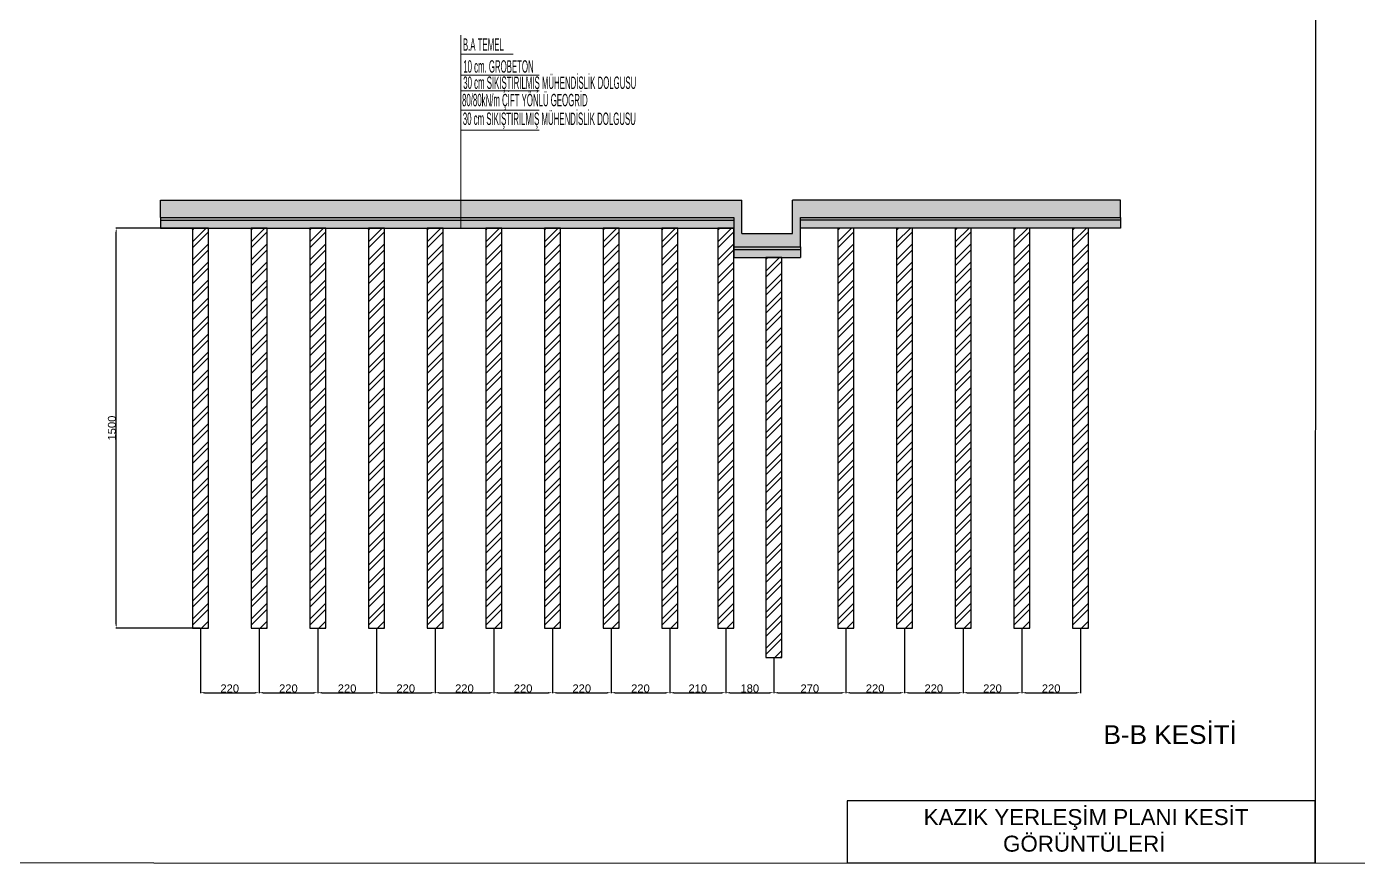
# Model space of a CAD drawing. Header units: millimetres. Extents: x -2888 to 18917, y -816 to 5133.
# Drawn here: x 7472 to 12466, y -816 to 2322 of the extents above; entities that cross this region are included whole.
import ezdxf

# ---------------------------------------------------------------- set-up
doc = ezdxf.new("R2010")
doc.units = ezdxf.units.MM
doc.layers.add('CPD_antet2', color=190, linetype='Continuous')
doc.layers.add('KA TARAMA', color=7, linetype='Continuous')
doc.layers.add('PENC3', color=2, linetype='Continuous', lineweight=0)
doc.styles.get("Standard").update_dxf_attribs({"font": 'arial.ttf'})
doc.styles.add('t-yazi', font='arial.ttf', dxfattribs={"height": 0.4})
doc.dimstyles.new('ISO-25', dxfattribs={"dimtxt": 30, "dimasz": 15, "dimexe": 1.25, "dimexo": 0.625, "dimtad": 1, "dimtxsty": 'Standard', "dimcen": 2.5, "dimclrd": 8, "dimclre": 8, "dimclrt": 8, "dimadec": 0, "dimazin": 0, "dimtfac": 1, "dimtmove": 0, "dimatfit": 3, "dimfxl": 1, "dimarcsym": 0})

# ---------------------------------------------------------------- blocks, each defined once
blk = doc.blocks.new('*D27')
at = {"color": 8, "lineweight": -2}
for p, q in [((8123.8, 66.1), (8123.8, -177.3)), ((8343.8, 66.1), (8343.8, -177.3)), ((8138.8, -176), (8328.8, -176))]:
    blk.add_line(p, q, dxfattribs=at)
at = {"color": 8}
for points in [[(8138.8, -173.5), (8138.8, -178.5), (8123.8, -176)], [(8328.8, -173.5), (8328.8, -178.5), (8343.8, -176)]]:
    blk.add_solid(points, dxfattribs=at)
at = {"layer": 'Defpoints', "color": 0}
for p in [(8123.8, 66.7), (8343.8, 66.7), (8343.8, -176)]:
    blk.add_point(p, dxfattribs=at)
at = {"color": 8, "insert": (8233.8, -160.1), "char_height": 30, "attachment_point": 5}
blk.add_mtext('220', dxfattribs=at)
blk = doc.blocks.new('*D28')
at = {"color": 8, "lineweight": -2}
for p, q in [((8343.8, 66.1), (8343.8, -177.3)), ((8563.8, 66.1), (8563.8, -177.3)), ((8358.8, -176), (8548.8, -176))]:
    blk.add_line(p, q, dxfattribs=at)
at = {"color": 8}
for points in [[(8358.8, -173.5), (8358.8, -178.5), (8343.8, -176)], [(8548.8, -173.5), (8548.8, -178.5), (8563.8, -176)]]:
    blk.add_solid(points, dxfattribs=at)
at = {"layer": 'Defpoints', "color": 0}
for p in [(8343.8, 66.7), (8563.8, 66.7), (8563.8, -176)]:
    blk.add_point(p, dxfattribs=at)
at = {"color": 8, "insert": (8453.8, -160.1), "char_height": 30, "attachment_point": 5}
blk.add_mtext('220', dxfattribs=at)
blk = doc.blocks.new('*D29')
at = {"color": 8, "lineweight": -2}
for p, q in [((8563.8, 66.1), (8563.8, -177.3)), ((8783.8, 66.1), (8783.8, -177.3)), ((8578.8, -176), (8768.8, -176))]:
    blk.add_line(p, q, dxfattribs=at)
at = {"color": 8}
for points in [[(8578.8, -173.5), (8578.8, -178.5), (8563.8, -176)], [(8768.8, -173.5), (8768.8, -178.5), (8783.8, -176)]]:
    blk.add_solid(points, dxfattribs=at)
at = {"layer": 'Defpoints', "color": 0}
for p in [(8563.8, 66.7), (8783.8, 66.7), (8783.8, -176)]:
    blk.add_point(p, dxfattribs=at)
at = {"color": 8, "insert": (8673.8, -160.1), "char_height": 30, "attachment_point": 5}
blk.add_mtext('220', dxfattribs=at)
blk = doc.blocks.new('*D31')
at = {"color": 8, "lineweight": -2}
for p, q in [((8783.8, 66.1), (8783.8, -177.3)), ((9003.8, 66.1), (9003.8, -177.3)), ((8798.8, -176), (8988.8, -176))]:
    blk.add_line(p, q, dxfattribs=at)
at = {"color": 8}
for points in [[(8798.8, -173.5), (8798.8, -178.5), (8783.8, -176)], [(8988.8, -173.5), (8988.8, -178.5), (9003.8, -176)]]:
    blk.add_solid(points, dxfattribs=at)
at = {"layer": 'Defpoints', "color": 0}
for p in [(8783.8, 66.7), (9003.8, 66.7), (9003.8, -176)]:
    blk.add_point(p, dxfattribs=at)
at = {"color": 8, "insert": (8893.8, -160.1), "char_height": 30, "attachment_point": 5}
blk.add_mtext('220', dxfattribs=at)
blk = doc.blocks.new('*D32')
at = {"color": 8, "lineweight": -2}
for p, q in [((9003.8, 66.1), (9003.8, -177.3)), ((9223.8, 66.1), (9223.8, -177.3)), ((9018.8, -176), (9208.8, -176))]:
    blk.add_line(p, q, dxfattribs=at)
at = {"color": 8}
for points in [[(9018.8, -173.5), (9018.8, -178.5), (9003.8, -176)], [(9208.8, -173.5), (9208.8, -178.5), (9223.8, -176)]]:
    blk.add_solid(points, dxfattribs=at)
at = {"layer": 'Defpoints', "color": 0}
for p in [(9003.8, 66.7), (9223.8, 66.7), (9223.8, -176)]:
    blk.add_point(p, dxfattribs=at)
at = {"color": 8, "insert": (9113.8, -160.1), "char_height": 30, "attachment_point": 5}
blk.add_mtext('220', dxfattribs=at)
blk = doc.blocks.new('*D33')
at = {"color": 8, "lineweight": -2}
for p, q in [((9223.8, 66.1), (9223.8, -177.3)), ((9443.8, 66.1), (9443.8, -177.3)), ((9238.8, -176), (9428.8, -176))]:
    blk.add_line(p, q, dxfattribs=at)
at = {"color": 8}
for points in [[(9238.8, -173.5), (9238.8, -178.5), (9223.8, -176)], [(9428.8, -173.5), (9428.8, -178.5), (9443.8, -176)]]:
    blk.add_solid(points, dxfattribs=at)
at = {"layer": 'Defpoints', "color": 0}
for p in [(9223.8, 66.7), (9443.8, 66.7), (9443.8, -176)]:
    blk.add_point(p, dxfattribs=at)
at = {"color": 8, "insert": (9333.8, -160.1), "char_height": 30, "attachment_point": 5}
blk.add_mtext('220', dxfattribs=at)
blk = doc.blocks.new('*D34')
at = {"color": 8, "lineweight": -2}
for p, q in [((9443.8, 66.1), (9443.8, -177.3)), ((9663.8, 66.1), (9663.8, -177.3)), ((9458.8, -176), (9648.8, -176))]:
    blk.add_line(p, q, dxfattribs=at)
at = {"color": 8}
for points in [[(9458.8, -173.5), (9458.8, -178.5), (9443.8, -176)], [(9648.8, -173.5), (9648.8, -178.5), (9663.8, -176)]]:
    blk.add_solid(points, dxfattribs=at)
at = {"layer": 'Defpoints', "color": 0}
for p in [(9443.8, 66.7), (9663.8, 66.7), (9663.8, -176)]:
    blk.add_point(p, dxfattribs=at)
at = {"color": 8, "insert": (9553.8, -160.1), "char_height": 30, "attachment_point": 5}
blk.add_mtext('220', dxfattribs=at)
blk = doc.blocks.new('*D35')
at = {"color": 8, "lineweight": -2}
for p, q in [((9663.8, 66.1), (9663.8, -177.3)), ((9883.8, 66.1), (9883.8, -177.3)), ((9678.8, -176), (9868.8, -176))]:
    blk.add_line(p, q, dxfattribs=at)
at = {"color": 8}
for points in [[(9678.8, -173.5), (9678.8, -178.5), (9663.8, -176)], [(9868.8, -173.5), (9868.8, -178.5), (9883.8, -176)]]:
    blk.add_solid(points, dxfattribs=at)
at = {"layer": 'Defpoints', "color": 0}
for p in [(9663.8, 66.7), (9883.8, 66.7), (9883.8, -176)]:
    blk.add_point(p, dxfattribs=at)
at = {"color": 8, "insert": (9773.8, -160.1), "char_height": 30, "attachment_point": 5}
blk.add_mtext('220', dxfattribs=at)
blk = doc.blocks.new('*D30')
at = {"color": 8, "lineweight": -2}
for p, q in [((9883.8, 66.1), (9883.8, -177.3)), ((10093.8, 66.1), (10093.8, -177.3)), ((9898.8, -176), (10078.8, -176))]:
    blk.add_line(p, q, dxfattribs=at)
at = {"color": 8}
for points in [[(9898.8, -173.5), (9898.8, -178.5), (9883.8, -176)], [(10078.8, -173.5), (10078.8, -178.5), (10093.8, -176)]]:
    blk.add_solid(points, dxfattribs=at)
at = {"layer": 'Defpoints', "color": 0}
for p in [(9883.8, 66.7), (10093.8, 66.7), (10093.8, -176)]:
    blk.add_point(p, dxfattribs=at)
at = {"color": 8, "insert": (9988.8, -160.1), "char_height": 30, "attachment_point": 5}
blk.add_mtext('210', dxfattribs=at)
blk = doc.blocks.new('*D21')
at = {"color": 8, "lineweight": -2}
for p, q in [((10093.8, 66.1), (10093.8, -177.3)), ((10273.8, -43.9), (10273.8, -177.3)), ((10108.8, -176), (10258.8, -176))]:
    blk.add_line(p, q, dxfattribs=at)
at = {"color": 8}
for points in [[(10108.8, -173.5), (10108.8, -178.5), (10093.8, -176)], [(10258.8, -173.5), (10258.8, -178.5), (10273.8, -176)]]:
    blk.add_solid(points, dxfattribs=at)
at = {"layer": 'Defpoints', "color": 0}
for p in [(10093.8, 66.7), (10273.8, -43.3), (10273.8, -176)]:
    blk.add_point(p, dxfattribs=at)
at = {"color": 8, "insert": (10183.8, -160.1), "char_height": 30, "attachment_point": 5}
blk.add_mtext('180', dxfattribs=at)
blk = doc.blocks.new('*D22')
at = {"color": 8, "lineweight": -2}
for p, q in [((10543.8, 66.1), (10543.8, -177.3)), ((10273.8, -43.9), (10273.8, -177.3)), ((10288.8, -176), (10528.8, -176))]:
    blk.add_line(p, q, dxfattribs=at)
at = {"color": 8}
for points in [[(10288.8, -173.5), (10288.8, -178.5), (10273.8, -176)], [(10528.8, -173.5), (10528.8, -178.5), (10543.8, -176)]]:
    blk.add_solid(points, dxfattribs=at)
at = {"layer": 'Defpoints', "color": 0}
for p in [(10543.8, 66.7), (10273.8, -43.3), (10543.8, -176)]:
    blk.add_point(p, dxfattribs=at)
at = {"color": 8, "insert": (10408.8, -160.1), "char_height": 30, "attachment_point": 5}
blk.add_mtext('270', dxfattribs=at)
blk = doc.blocks.new('*D23')
at = {"color": 8, "lineweight": -2}
for p, q in [((10543.8, 66.1), (10543.8, -177.3)), ((10763.8, 66.1), (10763.8, -177.3)), ((10558.8, -176), (10748.8, -176))]:
    blk.add_line(p, q, dxfattribs=at)
at = {"color": 8}
for points in [[(10558.8, -173.5), (10558.8, -178.5), (10543.8, -176)], [(10748.8, -173.5), (10748.8, -178.5), (10763.8, -176)]]:
    blk.add_solid(points, dxfattribs=at)
at = {"layer": 'Defpoints', "color": 0}
for p in [(10543.8, 66.7), (10763.8, 66.7), (10763.8, -176)]:
    blk.add_point(p, dxfattribs=at)
at = {"color": 8, "insert": (10653.8, -160.1), "char_height": 30, "attachment_point": 5}
blk.add_mtext('220', dxfattribs=at)
blk = doc.blocks.new('*D24')
at = {"color": 8, "lineweight": -2}
for p, q in [((10763.8, 66.1), (10763.8, -177.3)), ((10983.8, 66.1), (10983.8, -177.3)), ((10778.8, -176), (10968.8, -176))]:
    blk.add_line(p, q, dxfattribs=at)
at = {"color": 8}
for points in [[(10778.8, -173.5), (10778.8, -178.5), (10763.8, -176)], [(10968.8, -173.5), (10968.8, -178.5), (10983.8, -176)]]:
    blk.add_solid(points, dxfattribs=at)
at = {"layer": 'Defpoints', "color": 0}
for p in [(10763.8, 66.7), (10983.8, 66.7), (10983.8, -176)]:
    blk.add_point(p, dxfattribs=at)
at = {"color": 8, "insert": (10873.8, -160.1), "char_height": 30, "attachment_point": 5}
blk.add_mtext('220', dxfattribs=at)
blk = doc.blocks.new('*D25')
at = {"color": 8, "lineweight": -2}
for p, q in [((10983.8, 66.1), (10983.8, -177.3)), ((11203.8, 66.1), (11203.8, -177.3)), ((10998.8, -176), (11188.8, -176))]:
    blk.add_line(p, q, dxfattribs=at)
at = {"color": 8}
for points in [[(10998.8, -173.5), (10998.8, -178.5), (10983.8, -176)], [(11188.8, -173.5), (11188.8, -178.5), (11203.8, -176)]]:
    blk.add_solid(points, dxfattribs=at)
at = {"layer": 'Defpoints', "color": 0}
for p in [(10983.8, 66.7), (11203.8, 66.7), (11203.8, -176)]:
    blk.add_point(p, dxfattribs=at)
at = {"color": 8, "insert": (11093.8, -160.1), "char_height": 30, "attachment_point": 5}
blk.add_mtext('220', dxfattribs=at)
blk = doc.blocks.new('*D26')
at = {"color": 8, "lineweight": -2}
for p, q in [((11203.8, 66.1), (11203.8, -177.3)), ((11423.8, 66.1), (11423.8, -177.3)), ((11218.8, -176), (11408.8, -176))]:
    blk.add_line(p, q, dxfattribs=at)
at = {"color": 8}
for points in [[(11218.8, -173.5), (11218.8, -178.5), (11203.8, -176)], [(11408.8, -173.5), (11408.8, -178.5), (11423.8, -176)]]:
    blk.add_solid(points, dxfattribs=at)
at = {"layer": 'Defpoints', "color": 0}
for p in [(11203.8, 66.7), (11423.8, 66.7), (11423.8, -176)]:
    blk.add_point(p, dxfattribs=at)
at = {"color": 8, "insert": (11313.8, -160.1), "char_height": 30, "attachment_point": 5}
blk.add_mtext('220', dxfattribs=at)
blk = doc.blocks.new('*D37')
at = {"color": 8, "lineweight": -2}
for p, q in [((8123.2, 1566.7), (7806.8, 1566.7)), ((7808.1, 81.7), (7808.1, 1551.7)), ((8123.2, 66.7), (7806.8, 66.7))]:
    blk.add_line(p, q, dxfattribs=at)
at = {"color": 8}
for points in [[(7805.6, 1551.7), (7810.6, 1551.7), (7808.1, 1566.7)], [(7805.6, 81.7), (7810.6, 81.7), (7808.1, 66.7)]]:
    blk.add_solid(points, dxfattribs=at)
at = {"layer": 'Defpoints', "color": 0}
for p in [(7808.1, 1566.7), (8123.8, 1566.7), (8123.8, 66.7)]:
    blk.add_point(p, dxfattribs=at)
at = {"color": 8, "insert": (7792.1, 816.7), "char_height": 30, "attachment_point": 5, "rotation": 90}
blk.add_mtext('1500', dxfattribs=at)

msp = doc.modelspace()

# ---------------------------------------------------------------- hatches: boundary and pattern name
h = msp.add_hatch()
h.set_pattern_fill('ANSI36', color=2, scale=5)
h.set_pattern_definition([(45, (-21126.462, -17331.474), (8.41899, 30.8696304), [39.6875, -7.9375, 0, -7.9375])])
h.paths.add_polyline_path([(10153.7763, 1671.7051), (9100.4014, 1671.7051), (9100.4014, 1606.7051), (10123.7763, 1606.7051), (10123.7763, 1496.7051), (10373.7763, 1496.7051), (10373.7763, 1546.7051), (10373.7763, 1606.7051), (11573.7763, 1606.7051), (11573.7763, 1671.7051), (10343.7763, 1671.7051), (10343.7763, 1546.7051), (10153.7763, 1546.7051)])
h.paths.add_polyline_path([(9100.4014, 1671.7051), (7973.7763, 1671.7051), (7973.7763, 1606.7051), (9100.4014, 1606.7051)])
at = {"layer": 'KA TARAMA'}
h = msp.add_hatch(dxfattribs=at)
h.set_pattern_fill('AR-SAND', color=9, scale=0.05)
h.set_pattern_definition([(37.5, (-1518.8685, 381.7019), (-0.08000156, 2.4470662), [0, -1.9304, 0, -2.159, 0, -2.06375]), (7.5, (-1518.8685, 381.702), (2.2476164, 3.5841255), [0, -1.0414, 0, -1.7399, 0, -0.66675]), (327.5, (-1520.4306, 381.7019), (3.95496185, 0.00718592), [0, -0.635, 0, -2.286, 0, -2.9845]), (317.5, (-1520.4306, 381.702), (3.8177823, 1.1146466), [0, -0.3175, 0, -1.4986, 0, -1.7145])])
h.paths.add_polyline_path([(10123.7763, 1606.7051), (7973.7763, 1606.7051), (7973.7763, 1596.7051), (10123.7763, 1596.7051)])
h.paths.add_polyline_path([(10373.7763, 1496.7051), (10123.7763, 1496.7051), (10123.7763, 1486.7051), (10373.7763, 1486.7051)])
h.paths.add_polyline_path([(11573.7763, 1606.7051), (10373.7763, 1606.7051), (10373.7763, 1596.7051), (11573.7763, 1596.7051)])
h = msp.add_hatch(dxfattribs=at)
h.set_pattern_fill('AR-CONC', color=30, scale=0.1)
h.set_pattern_definition([(50, (-1518.869, 381.702), (18.218467, -1.593909), [1.905, -20.955]), (355, (-1518.869, 381.702), (-3.524342, 19.105685), [1.524, -16.764058]), (100.45144, (-1517.35, 381.569), (14.694125, 17.511775), [1.619, -17.809024]), (46.1842, (-1518.869, 386.782), (27.107904, -4.204233), [2.8575, -31.4325]), (96.63556, (-1516.61, 386.432), (23.740413, 24.74261), [2.4285, -26.71356]), (351.18415, (-1518.869, 386.782), (23.740413, 24.74261), [2.285997, -25.145973]), (21, (-1516.329, 385.512), (15.161439, -10.22652), [1.905, -20.955]), (326, (-1516.329, 385.512), (6.180203, 18.418797), [1.524, -16.764]), (71.45144, (-1515.065, 384.66), (21.341642, 8.192277), [1.619, -17.808994]), (37.5, (-1518.8685, 381.702), (0.3088603, 8.455504), [0, -16.5608, 0, -17.018, 0, -16.8275]), (7.5, (-1518.8685, 381.702), (6.681966, 10.0180575), [0, -9.7028, 0, -16.1798, 0, -6.4135]), (327.5, (-1524.533, 381.702), (13.5590595, -0.5728744), [0, -6.35, 0, -19.812, 0, -26.289]), (317.5, (-1527.073, 381.702), (14.812918, 2.542649), [0, -8.255, 0, -13.1572, 0, -18.669])])
h.paths.add_polyline_path([(10123.7763, 1566.7051), (10123.7763, 1596.7051), (7973.7763, 1596.7051), (7973.7763, 1566.7051), (8123.7763, 1566.7051), (8153.7763, 1566.7051)])
h.paths.add_polyline_path([(10373.7763, 1456.7051), (10373.7763, 1486.7051), (10123.7763, 1486.7051), (10123.7763, 1456.7051)])
h.paths.add_polyline_path([(11573.7763, 1566.7051), (11573.7763, 1596.7051), (10373.7763, 1596.7051), (10373.7763, 1566.7051)])
h = msp.add_hatch(dxfattribs=at)
h.set_pattern_fill('ANSI32', color=1, scale=5)
h.set_pattern_definition([(45, (-1994.397, -2377.107), (-33.67596, 33.67596), []), (45, (-1971.946, -2377.107), (-33.67596, 33.67596), [])])
h.paths.add_polyline_path([(8153.7763, 1566.7051), (8093.7763, 1566.7051), (8093.7763, 66.7051), (8153.7763, 66.7051)])
h = msp.add_hatch(dxfattribs=at)
h.set_pattern_fill('ANSI32', color=1, scale=5)
h.set_pattern_definition([(45, (-1774.397, -2377.107), (-33.67596, 33.67596), []), (45, (-1751.946, -2377.107), (-33.67596, 33.67596), [])])
h.paths.add_polyline_path([(8373.7763, 1566.7051), (8313.7763, 1566.7051), (8313.7763, 66.7051), (8373.7763, 66.7051)])
h = msp.add_hatch(dxfattribs=at)
h.set_pattern_fill('ANSI32', color=1, scale=5)
h.set_pattern_definition([(45, (-1554.397, -2377.107), (-33.67596, 33.67596), []), (45, (-1531.946, -2377.107), (-33.67596, 33.67596), [])])
h.paths.add_polyline_path([(8593.7763, 1566.7051), (8533.7763, 1566.7051), (8533.7763, 66.7051), (8593.7763, 66.7051)])
h = msp.add_hatch(dxfattribs=at)
h.set_pattern_fill('ANSI32', color=1, scale=5)
h.set_pattern_definition([(45, (-1334.397, -2377.107), (-33.67596, 33.67596), []), (45, (-1311.946, -2377.107), (-33.67596, 33.67596), [])])
h.paths.add_polyline_path([(8813.7763, 1566.7051), (8753.7763, 1566.7051), (8753.7763, 66.7051), (8813.7763, 66.7051)])
h = msp.add_hatch(dxfattribs=at)
h.set_pattern_fill('ANSI32', color=1, scale=5)
h.set_pattern_definition([(45, (-1114.397, -2377.107), (-33.67596, 33.67596), []), (45, (-1091.946, -2377.107), (-33.67596, 33.67596), [])])
h.paths.add_polyline_path([(9033.7763, 1566.7051), (8973.7763, 1566.7051), (8973.7763, 66.7051), (9033.7763, 66.7051)])
h = msp.add_hatch(dxfattribs=at)
h.set_pattern_fill('ANSI32', color=1, scale=5)
h.set_pattern_definition([(45, (-894.397, -2377.107), (-33.67596, 33.67596), []), (45, (-871.946, -2377.107), (-33.67596, 33.67596), [])])
h.paths.add_polyline_path([(9253.7763, 1566.7051), (9193.7763, 1566.7051), (9193.7763, 66.7051), (9253.7763, 66.7051)])
h = msp.add_hatch(dxfattribs=at)
h.set_pattern_fill('ANSI32', color=1, scale=5)
h.set_pattern_definition([(45, (-674.397, -2377.107), (-33.67596, 33.67596), []), (45, (-651.946, -2377.107), (-33.67596, 33.67596), [])])
h.paths.add_polyline_path([(9473.7763, 1566.7051), (9413.7763, 1566.7051), (9413.7763, 66.7051), (9473.7763, 66.7051)])
h = msp.add_hatch(dxfattribs=at)
h.set_pattern_fill('ANSI32', color=1, scale=5)
h.set_pattern_definition([(45, (-454.397, -2377.107), (-33.67596, 33.67596), []), (45, (-431.946, -2377.107), (-33.67596, 33.67596), [])])
h.paths.add_polyline_path([(9693.7763, 1566.7051), (9633.7763, 1566.7051), (9633.7763, 66.7051), (9693.7763, 66.7051)])
h = msp.add_hatch(dxfattribs=at)
h.set_pattern_fill('ANSI32', color=1, scale=5)
h.set_pattern_definition([(45, (-234.397, -2377.107), (-33.67596, 33.67596), []), (45, (-211.946, -2377.107), (-33.67596, 33.67596), [])])
h.paths.add_polyline_path([(9913.7763, 1566.7051), (9853.7763, 1566.7051), (9853.7763, 66.7051), (9913.7763, 66.7051)])
h = msp.add_hatch(dxfattribs=at)
h.set_pattern_fill('ANSI32', color=1, scale=5)
h.set_pattern_definition([(45, (-24.397, -2377.107), (-33.67596, 33.67596), []), (45, (-1.946, -2377.107), (-33.67596, 33.67596), [])])
h.paths.add_polyline_path([(10123.7763, 1566.7051), (10063.7763, 1566.7051), (10063.7763, 66.7051), (10123.7763, 66.7051)])
h = msp.add_hatch(dxfattribs=at)
h.set_pattern_fill('ANSI32', color=1, scale=5)
h.set_pattern_definition([(45, (425.603, -2377.107), (-33.67596, 33.67596), []), (45, (448.054, -2377.107), (-33.67596, 33.67596), [])])
h.paths.add_polyline_path([(10573.7763, 1566.7051), (10513.7763, 1566.7051), (10513.7763, 66.7051), (10573.7763, 66.7051)])
h = msp.add_hatch(dxfattribs=at)
h.set_pattern_fill('ANSI32', color=1, scale=5)
h.set_pattern_definition([(45, (645.603, -2377.107), (-33.67596, 33.67596), []), (45, (668.054, -2377.107), (-33.67596, 33.67596), [])])
h.paths.add_polyline_path([(10793.7763, 1566.7051), (10733.7763, 1566.7051), (10733.7763, 66.7051), (10793.7763, 66.7051)])
h = msp.add_hatch(dxfattribs=at)
h.set_pattern_fill('ANSI32', color=1, scale=5)
h.set_pattern_definition([(45, (865.603, -2377.107), (-33.67596, 33.67596), []), (45, (888.054, -2377.107), (-33.67596, 33.67596), [])])
h.paths.add_polyline_path([(11013.7763, 1566.7051), (10953.7763, 1566.7051), (10953.7763, 66.7051), (11013.7763, 66.7051)])
h = msp.add_hatch(dxfattribs=at)
h.set_pattern_fill('ANSI32', color=1, scale=5)
h.set_pattern_definition([(45, (1085.603, -2377.107), (-33.67596, 33.67596), []), (45, (1108.054, -2377.107), (-33.67596, 33.67596), [])])
h.paths.add_polyline_path([(11233.7763, 1566.7051), (11173.7763, 1566.7051), (11173.7763, 66.7051), (11233.7763, 66.7051)])
h = msp.add_hatch(dxfattribs=at)
h.set_pattern_fill('ANSI32', color=1, scale=5)
h.set_pattern_definition([(45, (1305.603, -2377.107), (-33.67596, 33.67596), []), (45, (1328.054, -2377.107), (-33.67596, 33.67596), [])])
h.paths.add_polyline_path([(11453.7763, 1566.7051), (11393.7763, 1566.7051), (11393.7763, 66.7051), (11453.7763, 66.7051)])
h = msp.add_hatch(dxfattribs=at)
h.set_pattern_fill('ANSI32', color=1, scale=5)
h.set_pattern_definition([(45, (155.603, -2487.107), (-33.67596, 33.67596), []), (45, (178.054, -2487.107), (-33.67596, 33.67596), [])])
h.paths.add_polyline_path([(10303.7763, 1456.7051), (10243.7763, 1456.7051), (10243.7763, -43.2949), (10303.7763, -43.2949)])

# ---------------------------------------------------------------- linework, layer by layer
at = {"color": 2}
for p, q in [((7973.7763, 1606.7051), (7973.7763, 1671.7051)), ((7973.7763, 1671.7051), (10153.7763, 1671.7051)), ((10153.7763, 1546.7051), (10153.7763, 1671.7051)), ((10343.7763, 1546.7051), (10343.7763, 1671.7051)), ((11573.7763, 1671.7051), (10343.7763, 1671.7051)), ((11573.7763, 1606.7051), (11573.7763, 1671.7051)), ((7973.7763, 1606.7051), (10123.7763, 1606.7051)), ((10123.7763, 1606.7051), (10123.7763, 1496.7051)), ((10373.7763, 1496.7051), (10373.7763, 1606.7051)), ((10373.7763, 1606.7051), (11573.7763, 1606.7051)), ((10153.7763, 1546.7051), (10343.7763, 1546.7051)), ((10373.7763, 1496.7051), (10373.7763, 1546.7051)), ((10123.7763, 1496.7051), (10373.7763, 1496.7051))]:
    msp.add_line(p, q, dxfattribs=at)
for p, q in [((7973.7763, 1606.7051), (7973.7763, 1596.7051)), ((10123.7763, 1496.7051), (10123.7763, 1546.7051)), ((10123.7763, 1496.7051), (10123.7763, 1486.7051)), ((10123.7763, 1486.7051), (10123.7763, 1456.7051))]:
    msp.add_line(p, q)
at = {"color": 8}
for p, q in [((11573.7763, 1606.7051), (11573.7763, 1596.7051)), ((7973.7763, 1596.7051), (10123.7763, 1596.7051)), ((7973.7763, 1596.7051), (7973.7763, 1566.7051)), ((7973.7763, 1566.7051), (10123.7763, 1566.7051)), ((7973.7763, 1566.7051), (8123.7763, 1566.7051)), ((11573.7763, 1596.7051), (10373.7763, 1596.7051)), ((11573.7763, 1566.7051), (10373.7763, 1566.7051)), ((11573.7763, 1596.7051), (11573.7763, 1566.7051)), ((10123.7763, 1486.7051), (10373.7763, 1486.7051)), ((10123.7763, 1456.7051), (10373.7763, 1456.7051)), ((10373.7763, 1496.7051), (10373.7763, 1486.7051)), ((10373.7763, 1486.7051), (10373.7763, 1456.7051))]:
    msp.add_line(p, q, dxfattribs=at)
at = {"color": 10}
for p, q in [((8093.7763, 1566.7051), (8093.7763, 66.7051)), ((8153.7763, 1566.7051), (8093.7763, 1566.7051)), ((8153.7763, 66.7051), (8153.7763, 1566.7051)), ((8313.7763, 1566.7051), (8313.7763, 66.7051)), ((8373.7763, 1566.7051), (8313.7763, 1566.7051)), ((8373.7763, 66.7051), (8373.7763, 1566.7051)), ((8533.7763, 1566.7051), (8533.7763, 66.7051)), ((8593.7763, 1566.7051), (8533.7763, 1566.7051)), ((8593.7763, 66.7051), (8593.7763, 1566.7051)), ((8753.7763, 1566.7051), (8753.7763, 66.7051)), ((8813.7763, 1566.7051), (8753.7763, 1566.7051)), ((8813.7763, 66.7051), (8813.7763, 1566.7051)), ((8973.7763, 1566.7051), (8973.7763, 66.7051)), ((9033.7763, 1566.7051), (8973.7763, 1566.7051)), ((9033.7763, 66.7051), (9033.7763, 1566.7051)), ((9193.7763, 1566.7051), (9193.7763, 66.7051)), ((9253.7763, 1566.7051), (9193.7763, 1566.7051)), ((9253.7763, 66.7051), (9253.7763, 1566.7051)), ((9413.7763, 1566.7051), (9413.7763, 66.7051)), ((9473.7763, 1566.7051), (9413.7763, 1566.7051)), ((9473.7763, 66.7051), (9473.7763, 1566.7051)), ((9633.7763, 1566.7051), (9633.7763, 66.7051)), ((9693.7763, 1566.7051), (9633.7763, 1566.7051)), ((9693.7763, 66.7051), (9693.7763, 1566.7051)), ((9853.7763, 1566.7051), (9853.7763, 66.7051)), ((9913.7763, 1566.7051), (9853.7763, 1566.7051)), ((9913.7763, 66.7051), (9913.7763, 1566.7051)), ((10063.7763, 1566.7051), (10063.7763, 66.7051)), ((10123.7763, 1566.7051), (10063.7763, 1566.7051)), ((10123.7763, 66.7051), (10123.7763, 1566.7051)), ((10513.7763, 1566.7051), (10513.7763, 66.7051)), ((10573.7763, 1566.7051), (10513.7763, 1566.7051)), ((10573.7763, 66.7051), (10573.7763, 1566.7051)), ((10733.7763, 1566.7051), (10733.7763, 66.7051)), ((10793.7763, 1566.7051), (10733.7763, 1566.7051)), ((10793.7763, 66.7051), (10793.7763, 1566.7051)), ((10953.7763, 1566.7051), (10953.7763, 66.7051)), ((11013.7763, 1566.7051), (10953.7763, 1566.7051)), ((11013.7763, 66.7051), (11013.7763, 1566.7051)), ((11173.7763, 1566.7051), (11173.7763, 66.7051)), ((11233.7763, 1566.7051), (11173.7763, 1566.7051)), ((11233.7763, 66.7051), (11233.7763, 1566.7051)), ((11393.7763, 1566.7051), (11393.7763, 66.7051)), ((11453.7763, 1566.7051), (11393.7763, 1566.7051)), ((11453.7763, 66.7051), (11453.7763, 1566.7051)), ((10243.7763, 1456.7051), (10243.7763, -43.2949)), ((10303.7763, 1456.7051), (10243.7763, 1456.7051)), ((10303.7763, -43.2949), (10303.7763, 1456.7051)), ((8093.7763, 66.7051), (8153.7763, 66.7051)), ((8313.7763, 66.7051), (8373.7763, 66.7051)), ((8533.7763, 66.7051), (8593.7763, 66.7051)), ((8753.7763, 66.7051), (8813.7763, 66.7051)), ((8973.7763, 66.7051), (9033.7763, 66.7051)), ((9193.7763, 66.7051), (9253.7763, 66.7051)), ((9413.7763, 66.7051), (9473.7763, 66.7051)), ((9633.7763, 66.7051), (9693.7763, 66.7051)), ((9853.7763, 66.7051), (9913.7763, 66.7051)), ((10063.7763, 66.7051), (10123.7763, 66.7051)), ((10513.7763, 66.7051), (10573.7763, 66.7051)), ((10733.7763, 66.7051), (10793.7763, 66.7051)), ((10953.7763, 66.7051), (11013.7763, 66.7051)), ((11173.7763, 66.7051), (11233.7763, 66.7051)), ((11393.7763, 66.7051), (11453.7763, 66.7051)), ((10243.7763, -43.2949), (10303.7763, -43.2949))]:
    msp.add_line(p, q, dxfattribs=at)
at = {"layer": 'CPD_antet2', "ltscale": 0.1}
msp.add_line((12304.9936, 5119.7225), (12303.972, -814.689), dxfattribs=at)
for points in [[(2463.5611, -812.5803), (18916.8534, -816.106), (18908.9418, 5132.632), (2463.5611, 5107.77)], [(12303.972, -581.1306), (10548.6216, -581.1306), (10548.6216, -814.689), (12303.972, -814.689)]]:
    msp.add_lwpolyline(points, close=True, dxfattribs=at)
at = {"layer": 'PENC3', "color": 2, "linetype": 'Continuous'}
for p, q in [((9100.4014, 2290.4977), (9100.4014, 1566.7051)), ((9100.4014, 2219.4745), (9296.0498, 2219.4745)), ((9100.4014, 2140.7993), (9394.3163, 2140.7993)), ((9100.4014, 2081.9934), (9394.3163, 2081.9934)), ((9100.4014, 2009.2608), (9394.3163, 2009.2608)), ((9100.4014, 1934.5625), (9394.3163, 1934.5625))]:
    msp.add_line(p, q, dxfattribs=at)

# ---------------------------------------------------------------- texts
at = {"color": 7, "attachment_point": 1}
for s, insert, char_height in [('{\\W8.21733;   }B-B KESİTİ', (10840.6566, -297.9946), 70), ('{\\W6.29102;  } KAZIK YERLEŞİM PLANI KESİT \\P{\\W8.79829;   }GÖRÜNTÜLERİ', (10520.1648, -612.4303), 59.8752)]:
    msp.add_mtext_dynamic_manual_height_columns(s, width=1824.247824, gutter_width=997.92, heights=[0], dxfattribs=dict(at, insert=insert, char_height=char_height))
at = {"layer": 'PENC3', "color": 2, "linetype": 'Continuous', "style": 't-yazi', "width": 0.45}
for s, height, p in [('B.A TEMEL', 46.66667, (9108.0995, 2231.7282)), ('10 cm. GROBETON', 46.666666, (9109.3831, 2149.7223)), ('30 cm SIKIŞTIRILMIŞ MÜHENDİSLİK DOLGUSU', 46.666666, (9109.3831, 2088.7118)), ('80/80kN/m ÇİFT YÖNLÜ GEOGRİD', 46.666666, (9104.9707, 2023.6763)), ('30 cm SIKIŞTIRILMIŞ MÜHENDİSLİK DOLGUSU', 46.666666, (9107.8125, 1953.5647))]:
    msp.add_text(s, height=height, dxfattribs=at).set_placement(p)

# ---------------------------------------------------------------- dimensions: what is measured, and where the dimension line sits
dim = msp.add_linear_dim(base=(7808.0841, 1566.7051), p1=(8123.7763, 66.7051), p2=(8123.7763, 1566.7051), angle=90, dimstyle='ISO-25')
dim.commit()
dim.dimension.update_dxf_attribs({"geometry": '*D37', "text_midpoint": (7792.1419, 816.7051)})
for base, p1, p2, picture, middle in [((8343.7763, -176.0225), (8123.7763, 66.7051), (8343.7763, 66.7051), '*D27', (8233.7763, -160.0803)), ((10273.7763, -176.0225), (10093.7763, 66.7051), (10273.7763, -43.2949), '*D21', (10183.7763, -160.0803))]:
    dim = msp.add_linear_dim(base=base, p1=p1, p2=p2, dimstyle='ISO-25')
    dim.commit()
    dim.dimension.update_dxf_attribs({"geometry": picture, "text_midpoint": middle})
for base, p1, p2, picture, middle in [((8563.7763, -176.0225), (8343.7763, 66.7051), (8563.7763, 66.7051), '*D28', (8453.7763, -160.0803)), ((8783.7763, -176.0225), (8563.7763, 66.7051), (8783.7763, 66.7051), '*D29', (8673.7763, -160.0803)), ((9003.7763, -176.0225), (8783.7763, 66.7051), (9003.7763, 66.7051), '*D31', (8893.7763, -160.0803)), ((9223.7763, -176.0225), (9003.7763, 66.7051), (9223.7763, 66.7051), '*D32', (9113.7763, -160.0803)), ((9443.7763, -176.0225), (9223.7763, 66.7051), (9443.7763, 66.7051), '*D33', (9333.7763, -160.0803)), ((9663.7763, -176.0225), (9443.7763, 66.7051), (9663.7763, 66.7051), '*D34', (9553.7763, -160.0803)), ((9883.7763, -176.0225), (9663.7763, 66.7051), (9883.7763, 66.7051), '*D35', (9773.7763, -160.0803)), ((10093.7763, -176.0225), (9883.7763, 66.7051), (10093.7763, 66.7051), '*D30', (9988.7763, -160.0803)), ((10543.7763, -176.0225), (10273.7763, -43.2949), (10543.7763, 66.7051), '*D22', (10408.7763, -160.0803)), ((10763.7763, -176.0225), (10543.7763, 66.7051), (10763.7763, 66.7051), '*D23', (10653.7763, -160.0803)), ((10983.7763, -176.0225), (10763.7763, 66.7051), (10983.7763, 66.7051), '*D24', (10873.7763, -160.0803)), ((11203.7763, -176.0225), (10983.7763, 66.7051), (11203.7763, 66.7051), '*D25', (11093.7763, -160.0803)), ((11423.7763, -176.0225), (11203.7763, 66.7051), (11423.7763, 66.7051), '*D26', (11313.7763, -160.0803))]:
    dim = msp.add_linear_dim(base=base, p1=p1, p2=p2, dimstyle='ISO-25', override={"dimtmove": 1})
    dim.commit()
    dim.dimension.update_dxf_attribs({"geometry": picture, "text_midpoint": middle})

doc.saveas('drawing.dxf')
